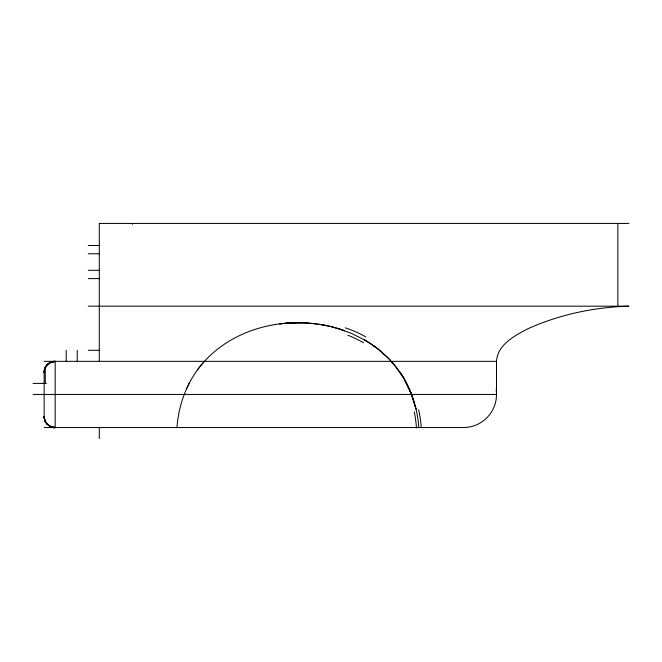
<?xml version="1.0" encoding="UTF-8"?>
<svg xmlns="http://www.w3.org/2000/svg" width="662" height="662" viewBox="0 0 662 662"><rect width="100%" height="100%" fill="white"/><g stroke="black" fill="none" stroke-linecap="round" stroke-linejoin="round"><path stroke-width="0.99" d="M44.147 417.043L44.131 372.267M44.155 371.68L44.131 372.375L44.486 369.619M33.1 394.444L496.5 394.444L496.5 361.344C497.46 344.828 514.523 335.692 527.448 328.997C559.175 314.541 594.128 307.209 628.9 306.175L88.269 306.175M44.131 372.375L44.222 370.993M44.139 372.069L44.164 371.506M176.961 427.544C178.682 403.605 187.702 379.938 203.863 362.015M44.172 371.465L45.579 366.922L48.64 363.479M44.188 371.316L45.049 367.964L46.977 364.977M44.213 371.051L44.288 370.571A19.347 13.745 0.7 0 1 46.299 365.614M44.644 369.065L46.506 365.54M186.568 388.776L189.233 383.248M197.599 369.76C220.247 338.646 259.355 322.75 297.155 322.725M46.414 365.656L47.11 364.836M46.464 365.598L50.246 362.495L55.169 361.344L55.169 427.544L50.701 426.601M46.977 364.977L48.045 363.951M47.168 364.779L50.668 362.296L55.169 361.344L51.537 361.957L48.26 363.769M279.662 323.9L283.932 323.412M279.902 323.867L280.481 323.792M281.127 323.718L283.444 323.461M284.875 323.321L295.947 322.742L306.969 323.015M285.33 323.279L301.045 322.758M628.9 223.425L99.3 223.425L99.3 361.543M88.269 245.494L99.648 245.494M88.269 253.769L99.648 253.769M88.269 270.319L99.648 270.319M88.269 278.594L99.648 278.594M88.269 350.306L99.3 350.306M44.131 361.344L496.5 361.344M33.1 383.406L46.439 383.406M44.131 427.544L463.4 427.544A33.1 33.1 0 0 0 496.152 389.637M298.231 322.725L299.108 322.733M55.169 427.544C50.957 427.586 46.878 424.979 45.157 421.148M300.01 322.742L305.902 322.948M305.712 322.94L307.259 323.031M306.945 323.015L314.227 323.66M308.037 323.081L315.244 323.784M313.929 323.627L319.605 324.388M314.996 323.751L316.535 323.95M317.843 324.123L319.258 324.339M319.208 324.33L322.088 324.794M320.375 324.512L326.871 325.712M322.03 324.785L326.556 325.646M323.486 325.042L324.976 325.323M326.498 325.63L328.104 325.977M327.831 325.911L331.637 326.796M328.046 325.961L329.684 326.333M331.232 326.697L332.928 327.127M332.589 327.036L337.827 328.484M332.862 327.111L342.999 330.148M337.297 328.327L351.241 333.309L364.911 340.119M339.515 329.006L341.22 329.552M342.941 330.131L344.745 330.76M50.56 426.535L47.11 424.044M364.588 339.929L369.876 343.173M364.555 339.912L366.334 340.963M365.954 340.731L376.951 348.154M369.851 343.156L371.605 344.314M371.572 344.29L378.234 349.147M373.302 345.481L374.973 346.681M48.649 425.409L47.623 424.557M377.911 348.899L387.518 357.356L395.446 366.169M378.217 349.131L388.668 358.514M47.672 424.607L46.489 423.324M388.66 358.514L390.017 359.929M392.93 363.148L391.325 361.344L393.89 364.274M46.803 423.705L47.383 424.325L46.729 423.622M393.873 364.249L403.779 378.217M46.539 423.382L44.908 420.569M396.008 366.872C409.687 384.101 417.226 405.707 418.839 427.544M46.423 423.233L44.693 419.981L44.131 416.506L44.18 417.565M399.608 371.73L400.287 372.723M400.75 373.401L402.802 376.595M401.627 374.733L402.91 376.777M403.547 377.828L409.224 388.751M403.828 378.292L411.325 393.774L415.976 408.884M404.78 379.938L411.367 393.89L415.993 408.959M409.72 389.877L411.135 393.294M45.099 421.015L44.222 417.887M44.834 420.37L44.586 419.642M44.528 419.427L44.155 417.168M44.271 418.227L44.131 416.506M617.869 223.425L617.869 306.316M132.4 223.425L132.4 224.344M99.3 427.338L99.3 438.575M77.231 350.306L77.231 361.684M66.2 350.306L66.2 361.601M45.297 383.406L45.297 367.443A11.246 10.062 -90 0 1 47.441 364.505M55.186 427.313A9.392 6.272 0.3 0 1 48.88 425.252M46.299 423.275A19.347 13.745 -0.7 0 1 44.296 418.31M47.416 364.472A13.091 11.709 90 0 1 55.169 361.394M48.698 363.521A9.384 6.628 -0.1 0 1 55.153 361.22M48.88 363.628A9.392 6.272 -0.3 0 1 55.186 361.576M44.387 370.579A19.347 13.612 -2.4 0 1 46.613 365.73M55.128 427.966A9.392 6.984 -0.3 0 1 48.558 425.451M46.481 423.2A19.347 13.612 0.7 0 1 44.337 418.31M414.304 411.987A87.169 55.169 -89.9 0 1 416.506 427.991M345.216 327.839A55.161 25.288 32.4 0 1 365.672 336.842M347.798 335.187A55.178 19.239 30.3 0 1 363.57 342.734M418.624 409.728A87.177 59.911 -88.6 0 1 421.247 427.081"/></g></svg>
